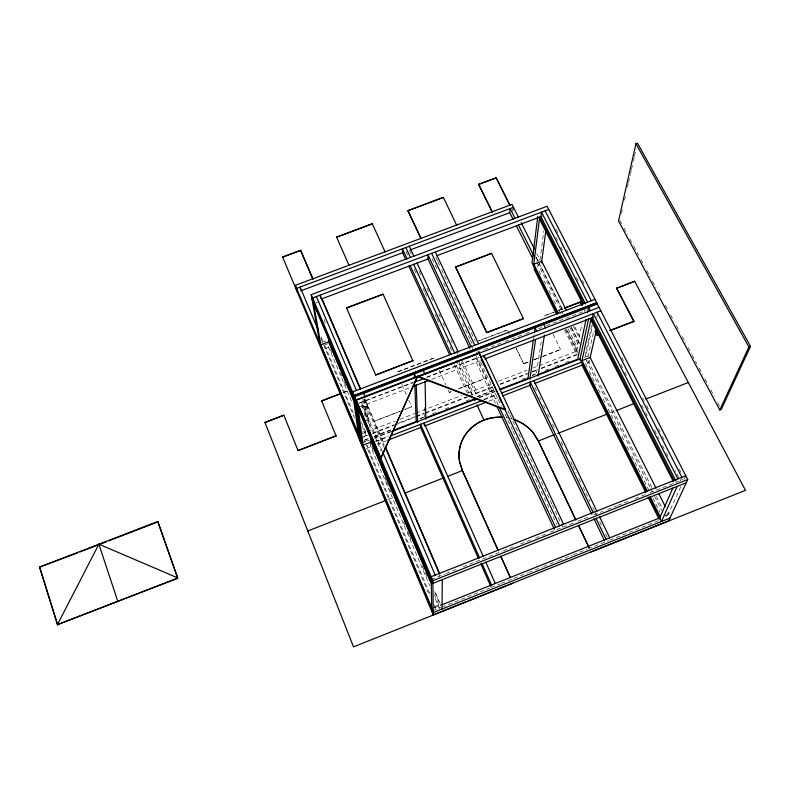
<?xml version="1.0" encoding="UTF-8"?>
<svg xmlns="http://www.w3.org/2000/svg" width="790" height="790" viewBox="0 0 790 790"><rect width="100%" height="100%" fill="white"/><g stroke="black" fill="none" stroke-linecap="round" stroke-linejoin="round"><path stroke-width="0.59" stroke-dasharray="3.95 2.96" d="M439.24 576.246L439.25 573.52M451.406 391.603L449.204 392.442L451.406 391.485M467.887 385.263L472.43 395.099L493.069 387.199M457.993 389.065L486.531 377.976L458.003 388.947M509.441 334.377L507.358 329.884L478.622 340.865M528.125 362.097L523.651 363.815L516.295 348.43M537.704 267.158L538.089 264.225M539.955 259.91L543.787 231.134M533.546 338.634L534.218 333.815M536.509 372.841L541.634 338.959M542.681 356.497L560.614 349.476L540.459 357.228M576.305 351.293L582.013 323.584M584.491 311.537L585.242 307.922M576.976 353.219L577.46 350.849L566.499 328.966M591.769 325.391L585.222 355.056L585.765 356.122L592.589 325.302M587.168 367.162L585.518 363.864L586.299 360.359L650.2 487.509M587.908 356.962L593.567 331.81M596.806 317.432L597.477 314.459M621.542 213.31L622.352 209.745M624.515 200.226L625.325 196.661M627.477 187.141L628.287 183.576M628.563 182.391L630.183 175.252M630.45 174.057L631.259 170.492M631.526 169.307L633.145 162.167M633.412 160.972L634.222 157.407M634.498 156.222L636.118 149.083M589.518 360.181L588.985 362.531L585.518 363.864M681.879 477.308L680.417 480.567L675.361 470.702M680.773 486.798L666.879 517.381L665.773 515.179M684.308 479.026L685.789 475.758M432.673 610.788L440.869 607.52M442.015 607.066L485.386 589.765M486.531 589.31L489.958 587.948M491.094 587.493L500.228 583.85M501.374 583.395L512.779 578.843M513.925 578.389L527.621 572.918M528.767 572.464L542.463 567.003M543.599 566.549L557.296 561.088M558.441 560.624L572.138 555.163M573.283 554.708L586.98 549.248M588.115 548.793L608.665 540.597M609.801 540.143L658.89 520.561M434.974 606.513L440.465 604.33L434.668 590.693M666.582 514.191L668.705 513.342L667.599 511.15M433.987 607.925L440.84 605.189M664.518 516.008L668.152 514.557L669.95 518.112M431.202 579.435L444.948 573.984M446.093 573.53L458.684 568.524M463.266 566.707L502.213 551.262M503.358 550.808L515.949 545.811M520.531 543.994L530.841 539.906M535.423 538.089L545.732 534M550.314 532.183L573.214 523.089M577.796 521.272L588.106 517.183M593.833 514.912L602.997 511.278M607.579 509.461L616.733 505.827M617.879 505.373L630.479 500.376M635.061 498.559L645.371 494.471M649.953 492.654L683.34 479.412M387.949 499.715L392.531 497.819M610.394 412.913L615.055 410.988M363.42 436.594L366.985 435.221M372.722 433.009L394.496 424.625M399.088 422.857L415.135 416.666M416.281 416.231L424.309 413.131M425.454 412.696L466.722 396.787M469.527 395.711L493.088 386.626M499.961 383.979L527.473 373.374M532.065 371.616L536.647 369.848M541.229 368.081L576.769 354.384M361.089 438.065L368.308 435.29M372.564 433.641L394.368 425.237M395.523 424.803L415.026 417.278M416.182 416.834L424.21 413.743M425.356 413.298L467.828 396.935M499.961 384.552L527.503 373.937M532.095 372.169L536.687 370.392M541.278 368.624L576.858 354.917M364.941 439.882L368.397 438.549M374.095 436.347L392.492 429.256M423.47 417.308L418.73 419.135L423.479 417.426M432.466 413.841L436.09 412.439M445.274 408.904L448.71 407.581M465.922 400.945L469.369 399.612M477.111 396.629L494.609 389.875L477.111 396.748M522.15 379.259L525.587 377.936M532.332 375.329L535.916 373.947M545.09 370.411L548.537 369.088M555.34 366.461L558.797 365.128M565.699 362.472L569.185 361.119M363.825 440.425L368.407 438.657M374.114 436.465L391.356 429.809M532.312 375.457L534.751 374.519M363.973 441.659L369.167 439.655M374.618 437.551L390.685 431.36M479.046 397.281L495.113 391.08M361.84 443.091L369.878 439.99M374.48 438.213L390.566 432.012M479.026 397.893L495.113 391.682M584.106 357.357L588.165 355.786M374.885 441.334L388.67 436.011M484.003 399.217L496.634 394.338M375.902 441.571L388.552 436.692M483.994 399.849L496.643 394.961M365.968 448.661L371.715 446.439M377.462 444.227L386.656 440.672M488.971 401.152L498.164 397.607M361.682 407.719L367.261 405.576M400.273 411.146L374.006 421.366L400.283 411.264M404.845 409.388L411.699 406.751L404.845 409.506M523.661 363.686L528.145 361.968M533.744 359.815L539.343 357.663M533.724 359.944L541.555 356.932M362.531 432.189L365.671 430.985M362.116 433.789L366.56 432.071M367.706 431.636L395.227 421.031M399.809 419.263L414.72 413.526M415.866 413.081L461.725 395.425M467.463 393.213L491.538 383.94M498.421 381.293L527.088 370.253M532.825 368.041L577.539 350.819M343.196 392.581L347.748 390.843M433.601 358.048L396.462 372.357L433.611 358.176M554.195 312.001L543.935 316.04L554.175 312.129M558.747 310.263L563.3 308.525M343.216 392.699L347.768 390.961M478.612 340.994L507.338 330.022M558.727 310.391L564.415 308.219M476.38 352.498L483.283 349.861M484.428 349.427L503.961 341.952M505.106 341.507L524.639 334.042M525.785 333.597L531.532 331.395M538.425 328.759L541.871 327.445M546.473 325.687L585.528 310.737M358.917 403.058L412.982 382.36M426.778 377.067L478.543 357.248M359.588 403.176L412.973 382.725M426.807 377.432L479.293 357.327M360.043 406.751L411.086 387.189M431.814 379.249L480.162 360.714M321.777 342.376L326.872 340.451M536.558 261.194L538.82 260.335M328.64 347.205L325.164 348.518L324.572 344.983L328.057 343.66L328.64 347.205L352.646 403.848M315.803 302.916L319.051 301.691M619.923 220.45L621.671 223.708M624.001 228.053L627.497 234.571M629.827 238.916L633.323 245.423M633.906 246.51L638.567 255.2M640.897 259.545L644.393 266.062M646.724 270.407L650.219 276.925M652.55 281.26L656.046 287.777M658.376 292.122L661.289 297.553M665.368 305.157L668.281 310.589M670.611 314.924L674.107 321.441M676.438 325.786L679.933 332.304M682.264 336.649L685.76 343.166M688.08 347.501L691.576 354.019M692.159 355.105L696.82 363.795M699.15 368.14L702.646 374.657M704.976 379.003L708.472 385.51M710.803 389.855L714.298 396.373M717.794 402.89L719.542 406.149M555.992 229.209L558.234 233.573M566.647 249.946L568.336 253.215M582.358 280.499L584.037 283.768M621.849 357.515L623.537 360.803M642.665 398.022L644.354 401.3M646.605 405.685L648.294 408.963M658.426 428.664L660.114 431.952M662.366 436.327L664.054 439.615M679.242 469.171L680.931 472.45M555.726 237.128L557.404 240.407M560.762 246.954L562.44 250.233M576.433 277.527L578.112 280.806M620.891 364.447L622.579 367.735M624.821 372.12L626.51 375.398M641.668 404.984L643.356 408.262M645.598 412.647L647.287 415.935M654.584 430.175L659.077 438.934M662.445 445.511L664.133 448.799M666.385 453.174L668.063 456.462M574.824 326.932L580.887 338.969M536.736 253.531L540.064 260.137M573.412 326.319L579.465 338.337M511.604 208.52L513.065 211.434M535.995 257.007L562.697 310.085M571.417 327.416L579.791 344.065M535.976 257.145L537.635 260.443M538.188 261.539L562.539 309.947M571.387 327.554L579.692 344.055M587.908 360.388L651.957 487.726M656.381 496.515L662.455 508.592M537.23 262.517L561.167 310.144M561.572 310.964L563.359 314.519M569.876 327.485L578.744 345.131M650.753 488.605L652.402 491.894M654.604 496.278L661.763 510.528M538.918 270.802L541.999 276.954M543.866 280.677L546.976 286.879M548.823 290.552L551.568 296.033M553.77 300.417L556.525 305.908M558.727 310.292L560.93 314.677M568.01 328.798L577.984 348.676M589.38 371.557L595.996 384.75M598.198 389.144L600.953 394.635M603.165 399.029L605.92 404.529M608.122 408.924L619.706 432.002M621.908 436.396L624.663 441.896M626.865 446.291L629.63 451.781M631.832 456.176L650.022 492.447M652.787 497.937L659.946 512.226M566.183 328.936L576.621 349.763M565.344 329.41L577.915 354.503M564.574 330.111L576.73 354.404M553.089 334.318L560.594 349.605M516.285 348.548L523.651 363.815M534.899 387.367L536.509 390.695M539.718 397.36L540.794 399.572M543.471 405.122L545.614 409.566M547.756 414.009L549.356 417.337M552.575 423.993L554.708 428.437M561.137 441.758L563.28 446.192M565.423 450.636L567.566 455.079M570.775 461.735L572.385 465.063M572.918 466.179L576.127 472.835M578.803 478.385L580.946 482.828M583.089 487.262L585.232 491.706M585.765 492.812L590.051 501.699M592.727 507.249L594.337 510.577M594.87 511.683L596.48 515.011M599.689 521.677L602.898 528.332M605.584 533.882L607.184 537.21M435.853 257.362L437.433 260.71M437.956 261.826L439.526 265.163M441.63 269.627L447.93 283.008M451.603 290.809L456.847 301.958M459.997 308.653L465.764 320.918M468.391 326.487L475.215 340.984M507.851 410.474L509.422 413.812M509.945 414.928L535.057 468.292M535.581 469.408L551.805 503.882M552.329 504.988L560.702 522.783M561.226 523.889L562.796 527.226M432.189 258.735L437.423 269.894M443.704 283.284L448.424 293.327M448.947 294.443L452.087 301.138M452.611 302.254L459.938 317.876M462.555 323.456L469.882 339.068M470.406 340.184L471.986 343.531M480.518 361.889L501.403 406.396M505.067 414.187L512.374 429.77M512.898 430.876L520.205 446.459M520.729 447.565L529.083 465.369M529.606 466.485L556.752 524.343M471.077 345.161L472.627 348.449M476.232 356.014L486.522 378.094M498.312 405.102L476.439 358.423L476.222 362.225L495.498 403.423M462.436 361.01L475.866 389.974L475.669 393.341L461.163 362.037M409.368 250.213L411.965 255.802M419.214 271.464L420.764 274.811M426.985 288.231L428.536 291.589M431.123 297.178L432.683 300.536M438.894 313.956L440.445 317.303M443.032 322.893L444.592 326.25M450.804 339.67L452.364 343.028M455.988 350.849L457.538 354.206M458.931 362.353L472.341 391.336L472.153 394.694L455.632 358.917M406.001 251.477L408.075 255.95M414.276 269.38L415.965 273.044M423.055 288.399L424.605 291.757M425.129 292.873L427.815 298.689M434.944 314.134L436.495 317.491M437.008 318.607L440.178 325.589M446.873 340.085L447.9 342.317M449.935 346.583L452.018 351.234M455.949 364.812L468.806 392.699M454.201 364.704L467.097 392.689M439.141 370.214L445.678 384.71M448.197 390.112L449.204 392.442M401.863 384.483L406.781 395.741M408.746 400.076L411.699 406.87M365.563 400.51L384.493 444.711M364.397 398.832L384.256 445.284M384.167 447.466L365.8 404.549L365.375 400.955M382.232 450.972L361.514 402.436L361.968 406.011L381.244 451.228M434.678 591.74L440.455 605.347M330.447 349.279L331.869 352.646M340.451 372.87L341.873 376.238M344.262 381.856L345.684 385.224M361.405 422.295L365.691 432.406L366.086 435.567L362.245 426.501M373.324 450.488L370.441 443.684L370.806 446.794L429.642 585.617M384.868 477.703L386.31 481.1M386.794 482.236L389.194 487.904M389.677 489.04L392.077 494.708M403.621 521.923L405.063 525.33M407.472 530.999L408.914 534.395M409.388 535.531L411.797 541.199M422.374 566.154L424.783 571.822M425.257 572.957L427.666 578.626M434.401 594.505L439.21 605.841L439.201 608.191L434.421 596.904M321.076 336.718L322.982 341.231M324.887 345.744L354.512 415.797M429.701 593.725L366.846 445.066L367.241 448.167L429.75 596.124M434.5 605.071L435.478 609.673L434.52 607.411M320.888 338.397L354.394 417.683M324.542 319.555L325.134 323.179M362.906 399.385L364.97 416.271M364.348 399.454L366.837 420.162M363.973 399.276L366.57 420.882M365.424 399.335L368.575 426.007M367.083 404.055L369.789 427.311M424.2 407.304L424.428 417.11M505.946 417.584A41.613 38.917 9.5 0 1 509.471 418.236M510.636 418.512A41.613 38.917 9.5 0 1 512.957 419.174"/><path stroke-width="1.19" d="M407.926 210.693L443.338 197.391L407.926 210.693L421.001 238.59M442.025 609.051L442.272 579.643M455.573 267.04L491.568 253.363L523.424 318.637L486.768 332.63L455.573 267.04L491.568 253.363M498.214 550.61L462.377 470.672L459.573 461.567A41.613 38.917 9.5 0 1 483.174 420.369L484.853 419.717A41.613 38.917 9.5 0 1 502.381 417.219M492.229 211.987L478.582 184.307L496.15 177.79L509.985 205.291M478.987 352.863L505.58 410.069L417.979 376.761L417.959 376.228L478.987 352.863L505.58 410.069M509.965 205.44L496.15 177.79M483.905 357.416L484.033 355.51L563.556 524.224M486.768 332.63L455.573 266.901M502.371 417.337A41.603 38.907 9.5 0 0 484.843 419.836L484.053 420.132M513.263 209.37L513.451 207.306L296.645 288.34L297.376 292.103M523.424 318.637L486.768 332.501M537.783 216.361L532.035 262.902L557.671 314.084M533.556 265.944L539.708 217.102L583.81 303.439M534.445 267.464L534.198 269.41L556.288 313.561M541.476 262.942L545.86 230.67M528.006 378.39L533.378 339.838M534.386 332.61L535.057 327.791L536.746 331.227M529.902 379.23L535.551 339.631M538.079 376.079L544.409 335.098M512.858 583.267L353.525 646.862L264.946 422.462L283.877 415.234L298.047 450.586L336.106 435.823L298.047 450.586M538.336 440.919L575.792 519.84L538.336 440.919L533.329 432.831A41.613 38.917 9.5 0 0 514.093 419.549M581.993 305.365L580.374 302.007L564.445 308.09M586.071 319.387L577.678 359.233L537.565 374.707M587.592 312.139L588.609 307.31L590.357 310.707M579.801 360.033L588.718 318.34M581.647 362.156L591.226 318.153L674.107 480.429M582.556 362.867L582.042 365.207L645.884 492.772M635.94 143.701L618.531 220.973L719.818 409.98L721.29 409.408L750.5 346.356L637.461 143.138L635.94 143.701L748.881 346.978L719.818 409.98M590.061 357.821L596.351 330.348M599.63 334.595L597.349 335.474L595.186 331.04M609.919 330.635L633.926 321.402L616.585 288.301L634.666 281.27L745.493 490.323L591.137 551.943M634.666 281.27L616.585 288.301M633.926 321.402L616.615 288.162M688.189 382.558L645.865 399.069M659.67 517.944L672.804 488.141M677.158 486.383L661.447 521.499L649.232 497.098M417.604 376.287L380.79 458.309L417.604 376.287L356.073 399.829L362.255 446.202M354.127 395.612L596.736 302.847L687.735 479.53L668.656 520.906L433.295 614.857L282.613 257.076L300.644 250.381L312.88 278.969M157.783 521.479L177.562 577.826L98.878 544.201L57.433 624.663L177.77 578.171L157.783 521.479L39.5 567.101L57.433 624.663L177.77 578.171M669.95 518.112L433.266 612.546L361.84 443.091M433.295 614.857L432.841 580.689L687.735 479.53M686.243 482.779L432.881 583.375L356.616 403.937M441.985 604.735L660.163 517.746M685.789 475.758L431.152 576.73L431.745 611.164M748.881 346.978L750.5 346.356M385.658 500.505L307.804 530.989M405.122 493.009L444.099 477.693M447.486 476.479L462.436 470.544L498.223 550.521M554.373 434.668L538.316 441.037L533.309 432.95A41.603 38.907 9.5 0 0 514.083 419.658M557.77 433.443L607.036 414.118M616.111 410.682L634.518 403.394M392.976 430.471L417.081 421.179M425.109 418.078L475.6 398.604M499.695 389.312L528.382 378.252M391.712 431.567L476.726 398.772M499.705 389.914L580.127 358.887M39.5 567.101L77.687 552.852M79.978 551.963L106.374 541.782M108.665 540.903L158.01 521.864M371.31 443.348L373.601 442.459M390.853 435.803L482.848 400.293M501.245 393.193L581.736 362.116M387.801 440.228L421.149 427.351M424.595 426.017L486.67 402.041M502.766 395.829L530.357 385.174M534.958 383.397L582.092 365.187M597.378 335.345L599.659 334.466M609.949 330.506L633.955 321.273M375.675 375.013L412.884 360.684L375.675 375.013L346.553 307.932L383.071 294.186L412.894 360.813M340.944 393.568L321.619 400.945L340.925 393.45M564.415 308.219L580.354 302.135M595.028 299.311L352.597 391.939L358.966 438.312M597.319 303.972L354.631 396.797L360.852 442.864M356.142 400.352L463.216 359.371M466.673 358.048L599.077 307.369M417.979 376.761L436.386 369.71M439.832 368.387L449.036 364.871M451.337 363.983L459.395 360.902M461.696 360.023L469.754 356.942M472.055 356.063L477.802 353.861M414.128 382.281L423.351 378.756M480.972 356.685L600.825 310.776M412.242 386.745L428.358 380.573M484.774 358.946L593.389 317.323M300.832 290.809L403.493 252.415M410.415 249.828L509.609 212.727M319.743 343.146L311.211 294.611L547.105 206.269L596.776 302.698L354.108 395.484L360.378 441.758M548.744 209.459L312.623 297.949L321.076 346.306M321.392 298.985L428.437 258.834M436.495 255.812L541.812 216.312M296.092 289.071L295.361 285.299L511.979 204.383L518.438 217.211M372.327 223.758L336.589 237.178L372.327 223.758L385.174 252.109M300.644 250.381L282.613 257.076M478.572 184.455L496.14 177.938M417.959 376.228L505.63 409.556M545.12 210.821L591.305 300.733M597.092 312.208L681.879 477.308M587.572 302.155L541.486 212.174L540.913 216.648L585.607 304.061M677.968 478.859L593.349 313.64L592.461 317.679L675.973 481.011M539.471 218.998L582.902 304.091M590.851 319.861L673.505 481.811M580.374 302.007L582.023 305.226M595.156 331.168L597.349 335.474M566.539 310.51L541.713 261.253L533.773 264.255L558.49 313.591M655.986 488.101L590.14 357.495L581.983 360.645L647.533 491.449M658.751 493.582L665.387 506.755M521.212 222.721L534.514 249.127M515.09 218.465L510.113 208.56L509.748 212.678L513.046 219.255M518.408 225.071L533.902 255.911M516.354 225.831L532.865 258.745M650.288 496.95L660.203 516.729M580.038 358.927L646.487 491.617M648.086 497.167L659.087 519.158M478.582 184.307L492.239 211.839M543.826 324.433L545.525 327.87M533.803 380.622L596.914 511.268M599.59 516.808L609.752 537.842M443.338 197.391L456.699 225.259M593.27 512.72L530.288 381.975L529.804 385.382L591.789 514.231M595.946 518.26L606.088 539.303M593.922 518.675L604.617 540.883M589.024 547.5L578.458 525.291L588.994 547.588M435.31 251.971L478.592 343.798M431.626 253.353L474.81 345.24M481.288 359.183L484.942 366.955M499.547 398.061L501.64 402.505M504.247 408.055L559.577 525.804M407.916 210.545L421.001 238.452M471.018 346.692L427.933 254.736L427.992 259.001L469.783 348.321M499.349 407.324L555.597 527.384M497.058 406.761L554.363 529.251M409.22 246.263L413.871 256.296M416.972 262.971L458.299 352.103M405.833 247.527L410.474 257.56M413.565 264.255L454.813 353.436M473.951 398.259L474.958 400.57M476.982 404.826L484.043 420.25M407.077 258.834L402.446 248.801L402.633 252.741L405.724 259.456M410.158 265.529L451.317 354.769M408.825 266.171L449.559 354.621M423.322 370.52L424.901 374.035M510.35 577.549L500.751 556.15L510.33 577.638M415.984 377.452L414.404 373.937L414.543 377.59M483.312 556.555L424.112 422.966L424.161 425.109M485.801 562.164L495.251 583.494M479.619 558.017L420.547 424.339L420.635 427.548L478.306 558.165M482.098 563.635L491.528 584.985M336.57 237.04L349.131 265.578M480.794 563.793L490.738 586.308M363.617 393.361L365.138 396.906M360.576 388.779L322.024 298.748L322.419 301.148M385.461 446.972L439.615 573.451M360.289 389.213L320.118 295.144L320.622 298.195M385.174 447.199L439.25 573.52M300.674 250.519L312.909 279.107M316.375 296.546L356.448 390.467M382.706 452.097L435.201 575.12M356.073 399.829L380.74 457.835M311.211 294.611L432.841 580.689M311.922 298.679L354.601 399.098M313.64 303.725L353.308 397.113M358.324 409.003L431.222 580.581M354.295 401.33L328.976 341.695L320.809 344.786L358.344 433.809M431.775 583.879L371.478 441.877L363.084 445.116L431.686 607.826M353.535 400.5L329.223 343.225L328.057 336.007M370.688 440.978L430.836 582.664M318.212 329.944L300.082 287.056L300.437 288.943M295.361 285.299L359.944 438.509M321.589 400.826L336.125 435.942M98.878 544.201L117.74 601.15M462.426 470.652L459.563 461.676A41.603 38.907 9.5 0 1 483.164 420.487M39.816 567.457L57.739 624.979M264.946 422.462L283.877 415.234M357.653 403.917L363.667 449.55M346.553 307.932L383.071 294.186M370.787 435.873L371.636 443.22M414.819 384.918L416.202 421.514M416.241 384.74L417.574 422.393M425.06 381.353L425.869 419.194"/></g></svg>
